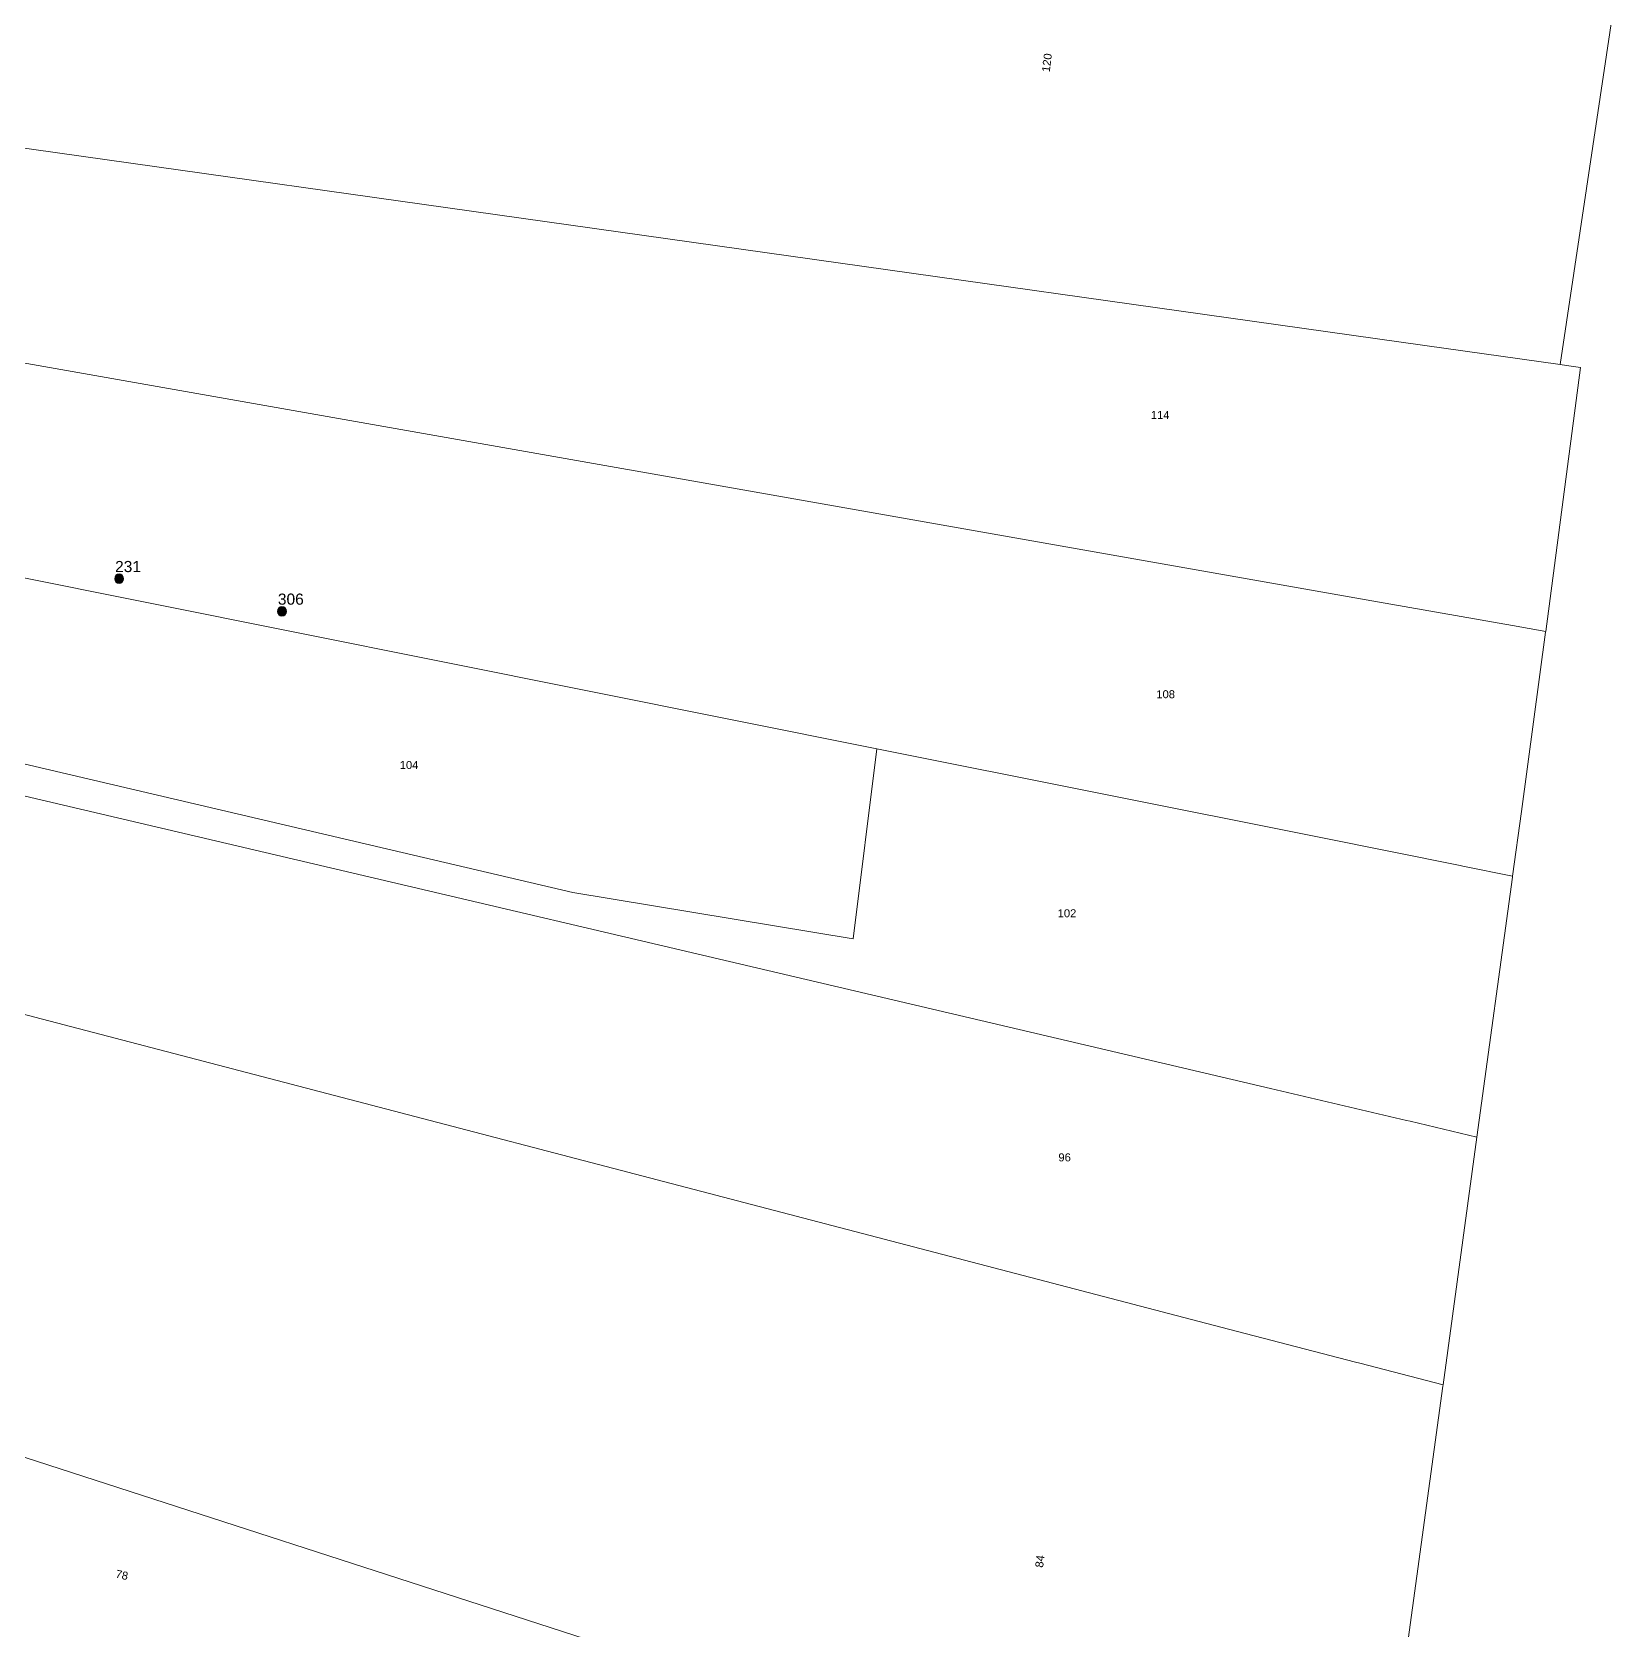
# Model space of a CAD drawing. Header units: metres. Extents: x 298182 to 303780, y 6252504 to 6254878.
# Drawn here: x 299687.7 to 300043.4, y 6253377.1 to 6253736.6 of the extents above; entities that cross this region are included whole.
import ezdxf
from ezdxf.enums import TextEntityAlignment as Align

# ---------------------------------------------------------------- set-up
doc = ezdxf.new("R2010")
doc.units = ezdxf.units.M
doc.layers.add('Cadastre Land Parcels_SP_EXT', color=7, linetype='Continuous', lineweight=5)
doc.layers.add('SupportsOH_SP_TR_HV_LV_SL_EXT', color=7, linetype='Continuous')
doc.styles.add('POLE_LABEL', font='arial.ttf')
doc.styles.get("Standard").update_dxf_attribs({"font": 'arial.ttf'})

# ---------------------------------------------------------------- blocks, each defined once
blk = doc.blocks.new('POLE_EXT')
blk.add_hatch(color=256).paths.add_polyline_path([(-1, 0, 1), (1, 0, 1)])
blk.add_lwpolyline([(-1, 0, 1), (1, 0, 1)], format="xyb", close=True)
for tag, height, flags, p in [('pNumber', 2.5, 8, (-17.84, 2.07)), ('OWNED_BY', 0.2, 9, (1.35, -0.4)), ('SPECIAL_USE', 0.2, 9, (1.35, -0.8)), ('STATE', 0.2, 9, (1.35, -1)), ('cLV', 0.2, 9, (1.35, -1.4)), ('hDepth', 0.2, 9, (1.35, -1.6)), ('hDia', 0.2, 9, (1.35, -1.8)), ('cHV', 0.2, 9, (1.35, -2)), ('cLinedev', 0.2, 9, (1.35, -3.4)), ('PARENT', 0.2, 9, (1.35, -0.6)), ('USAGE', 0.2, 9, (1.35, -1.2)), ('LBRACKET', 0.2, 9, (1.35, -2.2)), ('LExisting', 0.2, 9, (1.35, -2.4)), ('LANTNUMBER', 0.2, 9, (1.35, -2.6)), ('LOther', 0.2, 9, (1.35, -2.8)), ('LRemove', 0.2, 9, (1.35, -3)), ('LEGEND', 0.2, 9, (1.35, -3.2)), ('LOCATION', 0.2, 9, (1.35, -3.6)), ('pExisting', 0.2, 9, (1.35, -3.8)), ('pFooting', 0.2, 9, (1.35, -4.4)), ('pNew', 0.2, 9, (1.35, -4.6)), ('pRelocate', 0.2, 9, (1.35, -5)), ('pRemove', 0.2, 9, (1.35, -5.2)), ('pReplace', 0.2, 9, (1.35, -5.4)), ('pStay', 0.2, 9, (1.35, -5.6)), ('pType', 0.2, 9, (1.35, -5.8)), ('cspan', 0.2, 9, (1.35, -6)), ('STREETNAME', 0.2, 9, (1.35, -6.2)), ('SUBURB', 0.2, 9, (1.35, -6.4)), ('OPERATED_BY', 0.2, 9, (1.36, -7.01)), ('PFNUMBER', 0.2, 9, (1.35, -4)), ('NEWPFNUMBER', 0.2, 9, (1.35, -4.2)), ('NOTES', 0.2, 9, (1.35, -6.6)), ('MAINTAINED_BY', 0.2, 9, (1.36, -6.81))]:
    blk.add_attdef(tag, text='', height=height, dxfattribs=dict(flags=flags)).set_placement(p, align=Align.MIDDLE_LEFT)
at = {"style": 'POLE_LABEL'}
for tag, height, flags, p in [('STRUCTURE_PLANT_NUMBER', 0.2, 9, (1.35, 0.03)), ('ASSET_NUM', 2.5, 8, (2, 2)), ('STREET_CODE', 0.2, 9, (1.35, -0.2))]:
    blk.add_attdef(tag, text='', height=height, dxfattribs=dict(at, flags=flags)).set_placement(p, align=Align.MIDDLE_LEFT)
at = {"flags": 1}
blk.add_attdef('Z', (1.35, -7.33), '', height=0.2, dxfattribs=at)

msp = doc.modelspace()

# ---------------------------------------------------------------- linework, layer by layer
at = {"layer": 'Cadastre Land Parcels_SP_EXT', "linetype": 'Continuous'}
for points in [[(300041.88702, 6253731.38699), (300043.39203, 6253741.42696), (300017.48496, 6253745.063), (299867.19999, 6253766.151), (299670.30102, 6253793.83603), (299660.32103, 6253714.02601), (300001.05297, 6253666.03198), (300031.509, 6253661.74202), (300041.88702, 6253731.38699)], [(300036.05601, 6253661.10302), (300032.91402, 6253661.54504), (300031.509, 6253661.74202), (300001.05297, 6253666.03198), (299660.32103, 6253714.02601), (299654.52703, 6253667.62197), (299989.12304, 6253608.63301), (300020.80203, 6253603.04703), (300028.25598, 6253601.73202), (300036.05601, 6253661.10302)], [(300022.77803, 6253561.23602), (300028.22603, 6253601.51101), (300028.25598, 6253601.73202), (300020.80203, 6253603.04703), (299989.12304, 6253608.63301), (299654.52703, 6253667.62197), (299648.73002, 6253621.197), (299877.75097, 6253575.33496), (299978.02899, 6253555.25299), (300008.99699, 6253549.05), (300009.59801, 6253548.93102), (300020.78198, 6253546.697), (300022.77803, 6253561.23602)], [(299877.75097, 6253575.33496), (299648.73002, 6253621.197), (299643.80203, 6253581.73802), (299809.35202, 6253542.98102), (299872.408, 6253532.58003), (299877.75097, 6253575.33496)], [(299809.35202, 6253542.98102), (299643.80203, 6253581.73802), (299642.93302, 6253574.77202), (299966.31396, 6253498.889), (299996.91804, 6253491.70703), (299997.71303, 6253491.51897), (300012.75899, 6253487.98796), (300020.73896, 6253546.41204), (300020.78198, 6253546.697), (300009.59801, 6253548.93102), (300008.99699, 6253549.05), (299978.02899, 6253555.25299), (299877.75097, 6253575.33496), (299872.408, 6253532.58003), (299809.35202, 6253542.98102)], [(300012.75899, 6253487.98796), (299997.71303, 6253491.51897), (299996.91804, 6253491.70703), (299966.31396, 6253498.889), (299642.93302, 6253574.77202), (299637.13901, 6253528.32797), (299955.17098, 6253445.24902), (299985.47401, 6253437.333), (299986.44196, 6253437.08099), (300005.138, 6253432.209), (300012.75899, 6253487.98796)], [(300005.06601, 6253431.97704), (300005.138, 6253432.209), (299986.44196, 6253437.08099), (299985.47401, 6253437.333), (299955.17098, 6253445.24902), (299637.13901, 6253528.32797), (299625.57698, 6253435.49604), (299864.67404, 6253358.09096), (299933.10399, 6253336.09702), (299933.17201, 6253336.07397), (299962.35799, 6253326.685), (299963.61699, 6253326.28), (299965.49803, 6253325.67501), (299989.50702, 6253317.955), (300005.06601, 6253431.97704)], [(299622.80899, 6253427.99404), (299673.49999, 6253411.58599), (299669.75204, 6253350.02902), (299863.16099, 6253308.67796), (299864.67404, 6253358.09096), (299625.57698, 6253435.49604), (299624.94699, 6253430.48299), (299622.80899, 6253427.99404)]]:
    msp.add_lwpolyline(points, close=True, dxfattribs=at)

# ---------------------------------------------------------------- block references
at = {"layer": 'SupportsOH_SP_TR_HV_LV_SL_EXT'}
ref = msp.add_blockref('POLE_EXT', (299707.27002, 6253613.563), dxfattribs=at)
ref.add_attrib('ASSET_NUM', '231', dxfattribs={"layer": '0', "height": 2.5, "style": 'POLE_LABEL'}).set_placement((299709.27002, 6253614.313), align=Align.BOTTOM_CENTER)
ref = msp.add_blockref('POLE_EXT', (299743.90203, 6253606.22596), dxfattribs=at)
ref.add_attrib('ASSET_NUM', '306', dxfattribs={"layer": '0', "height": 2.5, "style": 'POLE_LABEL'}).set_placement((299745.90203, 6253606.97596), align=Align.BOTTOM_CENTER)

# ---------------------------------------------------------------- texts
at = {"layer": 'Cadastre Land Parcels_SP_EXT'}
for s, rotation, p in [('120', 82.868546, (299916.64354, 6253727.45801)), ('84', 82.896729, (299915.13839, 6253391.03783)), ('78', 347.5291248, (299706.34575, 6253388.90811))]:
    msp.add_text(s, height=1.8, rotation=rotation, dxfattribs=at).set_placement(p)
for s, p in [('114', (299939.3957, 6253649.49797)), ('108', (299940.63328, 6253586.68696)), ('104', (299770.40864, 6253570.76622)), ('102', (299918.43538, 6253537.41801)), ('96', (299918.60006, 6253482.50746))]:
    msp.add_text(s, height=1.8, dxfattribs=at).set_placement(p)

doc.saveas('drawing.dxf')
